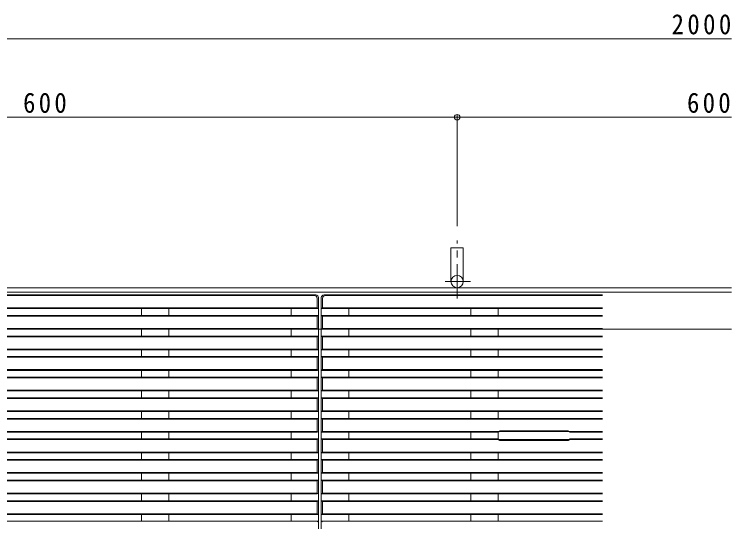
# Model space of a CAD drawing. Units: millimetres at full size, sheet at 1:5; details may follow other scales. Extents: x -1291 to 1380, y -976 to 962.
# Drawn here: x -821 to -299, y 186 to 556 of the extents above; entities that cross this region are included whole.
import ezdxf

# ---------------------------------------------------------------- set-up
doc = ezdxf.new("R2010")
doc.units = ezdxf.units.MM
doc.header["$LTSCALE"] = 5
doc.header["$PDMODE"] = 32
doc.header["$PDSIZE"] = 4
doc.linetypes.add('CHAIN1', pattern=[8, 5, -1, 1, -1])
doc.linetypes.add('DASHED3', pattern=[4, 3, -1])
for name, color, linetype, lineweight in [('E-1', 2, 'Continuous', 9), ('E-2', 3, 'Continuous', 9), ('E-4', 7, 'Continuous', 9)]:
    doc.layers.add(name, color=color, linetype=linetype, lineweight=lineweight)
doc.styles.add('ＭＳ ゴシック', font='')
doc.styles.get('ＭＳ ゴシック').set_extended_font_data('MS Gothic')

msp = doc.modelspace()

# ---------------------------------------------------------------- linework, layer by layer
at = {"layer": 'E-1', "linetype": 'CHAIN1'}
for p, q in [((-498.698, 348.912), (-498.698, 391.164)), ((-488.99, 361.277), (-507.462, 361.277))]:
    msp.add_line(p, q, dxfattribs=at)
at = {"layer": 'E-1'}
for p, q in [((-503.198, 361.277), (-503.198, 385.778)), ((-494.198, 385.778), (-503.198, 385.778)), ((-494.198, 361.277), (-494.198, 385.778)), ((-298.698, 356.777), (-1198.698, 356.777)), ((-298.698, 353.577), (-1198.698, 353.577)), ((-298.698, 326.577), (-392.698, 326.577))]:
    msp.add_line(p, q, dxfattribs=at)
at = {"layer": 'E-1', "linetype": 'DASHED3'}
msp.add_line((-392.698, 326.577), (-1198.698, 326.577), dxfattribs=at)
at = {"layer": 'E-1'}
msp.add_circle((-498.698, 361.277), 4.5, dxfattribs=at)
at = {"layer": 'E-2'}
for p, q in [((-1195.698, 351.577), (-601.698, 351.577)), ((-1194.698, 351.077), (-602.698, 351.077)), ((-595.698, 351.577), (-392.698, 351.577)), ((-594.698, 351.077), (-392.698, 351.077)), ((-600.698, 349.077), (-600.698, 342.077)), ((-599.698, -46.423), (-599.698, 349.577)), ((-597.698, -46.423), (-597.698, 349.577)), ((-596.698, 349.077), (-596.698, 342.077)), ((-599.698, 341.577), (-1197.698, 341.577)), ((-1196.698, 342.077), (-600.698, 342.077)), ((-728.698, 336.577), (-728.698, 341.577)), ((-708.698, 336.577), (-708.698, 341.577)), ((-619.698, 336.577), (-619.698, 341.577)), ((-599.698, 341.577), (-600.698, 342.077)), ((-596.698, 342.077), (-597.698, 341.577)), ((-392.698, 341.577), (-597.698, 341.577)), ((-596.698, 342.077), (-392.698, 342.077)), ((-577.698, 336.577), (-577.698, 341.577)), ((-488.698, 336.577), (-488.698, 341.577)), ((-468.698, 336.577), (-468.698, 341.577)), ((-599.698, 336.577), (-1197.698, 336.577)), ((-600.698, 336.077), (-1196.698, 336.077)), ((-599.698, 336.577), (-600.698, 336.077)), ((-600.698, 336.077), (-600.698, 327.077)), ((-596.698, 336.077), (-597.698, 336.577)), ((-392.698, 336.577), (-597.698, 336.577)), ((-596.698, 327.077), (-596.698, 336.077)), ((-392.698, 336.077), (-596.698, 336.077)), ((-599.698, 326.577), (-1197.698, 326.577)), ((-1196.698, 327.077), (-600.698, 327.077)), ((-728.698, 321.577), (-728.698, 326.577)), ((-708.698, 321.577), (-708.698, 326.577)), ((-619.698, 321.577), (-619.698, 326.577)), ((-599.698, 326.577), (-600.698, 327.077)), ((-596.698, 327.077), (-597.698, 326.577)), ((-392.698, 326.577), (-597.698, 326.577)), ((-596.698, 327.077), (-392.698, 327.077)), ((-577.698, 321.577), (-577.698, 326.577)), ((-488.698, 321.577), (-488.698, 326.577)), ((-468.698, 321.577), (-468.698, 326.577)), ((-1197.698, 321.577), (-599.698, 321.577)), ((-600.698, 321.077), (-1196.698, 321.077)), ((-599.698, 321.577), (-600.698, 321.077)), ((-600.698, 321.077), (-600.698, 312.077)), ((-596.698, 321.077), (-597.698, 321.577)), ((-597.698, 321.577), (-392.698, 321.577)), ((-596.698, 312.077), (-596.698, 321.077)), ((-392.698, 321.077), (-596.698, 321.077)), ((-599.698, 311.577), (-1197.698, 311.577)), ((-1196.698, 312.077), (-600.698, 312.077)), ((-728.698, 311.577), (-728.698, 306.577)), ((-708.698, 311.577), (-708.698, 306.577)), ((-619.698, 311.577), (-619.698, 306.577)), ((-599.698, 311.577), (-600.698, 312.077)), ((-596.698, 312.077), (-597.698, 311.577)), ((-392.698, 311.577), (-597.698, 311.577)), ((-596.698, 312.077), (-392.698, 312.077)), ((-577.698, 311.577), (-577.698, 306.577)), ((-488.698, 311.577), (-488.698, 306.577)), ((-468.698, 311.577), (-468.698, 306.577)), ((-599.698, 306.577), (-1197.698, 306.577)), ((-600.698, 306.077), (-1196.698, 306.077)), ((-599.698, 306.577), (-600.698, 306.077)), ((-600.698, 306.077), (-600.698, 297.077)), ((-596.698, 306.077), (-597.698, 306.577)), ((-392.698, 306.577), (-597.698, 306.577)), ((-596.698, 297.077), (-596.698, 306.077)), ((-392.698, 306.077), (-596.698, 306.077)), ((-1197.698, 296.577), (-600.698, 296.577)), ((-1196.698, 297.077), (-600.698, 297.077)), ((-728.698, 291.577), (-728.698, 296.577)), ((-708.698, 291.577), (-708.698, 296.577)), ((-619.698, 291.577), (-619.698, 296.577)), ((-600.098, 296.777), (-600.698, 297.077)), ((-596.698, 297.077), (-597.698, 296.577)), ((-597.698, 296.577), (-392.698, 296.577)), ((-596.698, 297.077), (-392.698, 297.077)), ((-577.698, 291.577), (-577.698, 296.577)), ((-488.698, 291.577), (-488.698, 296.577)), ((-468.698, 291.577), (-468.698, 296.577)), ((-599.698, 291.577), (-1197.698, 291.577)), ((-600.698, 291.077), (-1196.698, 291.077)), ((-599.698, 291.577), (-600.698, 291.077)), ((-600.698, 291.077), (-600.698, 282.077)), ((-596.698, 291.077), (-597.698, 291.577)), ((-392.698, 291.577), (-597.698, 291.577)), ((-596.698, 282.077), (-596.698, 291.077)), ((-392.698, 291.077), (-596.698, 291.077)), ((-599.698, 281.577), (-1197.698, 281.577)), ((-1196.698, 282.077), (-600.698, 282.077)), ((-728.698, 276.577), (-728.698, 281.577)), ((-708.698, 276.577), (-708.698, 281.577)), ((-619.698, 276.577), (-619.698, 281.577)), ((-599.698, 281.577), (-600.698, 282.077)), ((-596.698, 282.077), (-597.698, 281.577)), ((-392.698, 281.577), (-597.698, 281.577)), ((-596.698, 282.077), (-392.698, 282.077)), ((-577.698, 276.577), (-577.698, 281.577)), ((-488.698, 276.577), (-488.698, 281.577)), ((-468.698, 276.577), (-468.698, 281.577)), ((-1197.698, 276.577), (-599.698, 276.577)), ((-600.698, 276.077), (-1196.698, 276.077)), ((-599.698, 276.577), (-600.698, 276.077)), ((-600.698, 276.077), (-600.698, 267.077)), ((-596.698, 276.077), (-597.698, 276.577)), ((-597.698, 276.577), (-392.698, 276.577)), ((-596.698, 267.077), (-596.698, 276.077)), ((-392.698, 276.077), (-596.698, 276.077)), ((-599.698, 266.577), (-1197.698, 266.577)), ((-1196.698, 267.077), (-600.698, 267.077)), ((-728.698, 261.577), (-728.698, 266.577)), ((-708.698, 266.577), (-708.698, 261.577)), ((-619.698, 266.577), (-619.698, 261.577)), ((-599.698, 266.577), (-600.698, 267.077)), ((-596.698, 267.077), (-597.698, 266.577)), ((-392.698, 266.577), (-597.698, 266.577)), ((-596.698, 267.077), (-392.698, 267.077)), ((-577.698, 266.577), (-577.698, 261.577)), ((-488.698, 266.577), (-488.698, 261.577)), ((-468.698, 266.577), (-468.698, 261.577)), ((-599.698, 261.577), (-1197.698, 261.577)), ((-599.698, 261.577), (-600.698, 261.077)), ((-596.698, 261.077), (-597.698, 261.577)), ((-392.698, 261.577), (-597.698, 261.577)), ((-600.698, 261.077), (-1196.698, 261.077)), ((-600.698, 261.077), (-600.698, 252.077)), ((-596.698, 252.077), (-596.698, 261.077)), ((-392.698, 261.077), (-596.698, 261.077)), ((-1016.698, 252.077), (-600.698, 252.077)), ((-1016.698, 251.577), (-600.698, 251.577)), ((-728.698, 246.577), (-728.698, 251.577)), ((-708.698, 246.577), (-708.698, 251.577)), ((-619.698, 246.577), (-619.698, 251.577)), ((-600.098, 251.777), (-600.698, 252.077)), ((-596.698, 252.077), (-597.698, 251.577)), ((-597.698, 251.577), (-468.698, 251.577)), ((-468.693, 252.08), (-596.698, 252.08)), ((-577.698, 246.577), (-577.698, 251.577)), ((-488.698, 246.577), (-488.698, 251.577)), ((-468.698, 246.577), (-468.698, 251.58)), ((-468.693, 252.08), (-467.698, 252.577)), ((-468.693, 251.58), (-467.698, 252.077)), ((-417.698, 252.577), (-467.698, 252.577)), ((-417.698, 252.077), (-467.698, 252.077)), ((-416.698, 252.077), (-417.698, 252.577)), ((-416.698, 251.577), (-417.698, 252.077)), ((-416.698, 252.077), (-392.698, 252.077)), ((-416.698, 251.577), (-392.698, 251.577)), ((-600.698, 246.077), (-1017.193, 246.077)), ((-599.698, 246.577), (-1016.698, 246.577)), ((-599.698, 246.577), (-600.698, 246.077)), ((-600.698, 246.077), (-600.698, 237.077)), ((-596.698, 246.077), (-597.698, 246.577)), ((-468.698, 246.577), (-597.698, 246.577)), ((-596.698, 237.077), (-596.698, 246.077)), ((-468.698, 246.077), (-596.698, 246.077)), ((-468.703, 246.58), (-467.703, 246.08)), ((-468.703, 246.08), (-467.698, 245.577)), ((-417.693, 246.08), (-467.703, 246.08)), ((-417.698, 246.077), (-467.698, 246.077)), ((-416.698, 246.577), (-417.698, 246.077)), ((-416.698, 246.077), (-417.698, 245.577)), ((-392.698, 246.077), (-417.193, 246.077)), ((-392.698, 246.577), (-416.698, 246.577)), ((-417.698, 245.577), (-467.698, 245.577)), ((-599.698, 236.577), (-1197.698, 236.577)), ((-1196.698, 237.077), (-600.698, 237.077)), ((-728.698, 231.577), (-728.698, 236.577)), ((-708.698, 231.577), (-708.698, 236.577)), ((-619.698, 231.577), (-619.698, 236.577)), ((-599.698, 236.577), (-600.698, 237.077)), ((-596.698, 237.077), (-597.698, 236.577)), ((-392.698, 236.577), (-597.698, 236.577)), ((-596.698, 237.077), (-392.698, 237.077)), ((-577.698, 231.577), (-577.698, 236.577)), ((-488.698, 231.577), (-488.698, 236.577)), ((-468.698, 231.577), (-468.698, 236.577)), ((-1197.698, 231.577), (-599.698, 231.577)), ((-600.698, 231.077), (-1196.698, 231.077)), ((-599.698, 231.577), (-600.698, 231.077)), ((-600.698, 231.077), (-600.698, 222.077)), ((-596.698, 231.077), (-597.698, 231.577)), ((-597.698, 231.577), (-392.698, 231.577)), ((-596.698, 222.077), (-596.698, 231.077)), ((-392.698, 231.077), (-596.698, 231.077)), ((-599.698, 221.577), (-1197.698, 221.577)), ((-1196.698, 222.077), (-600.698, 222.077)), ((-728.698, 221.577), (-728.698, 216.577)), ((-708.698, 221.577), (-708.698, 216.577)), ((-619.698, 221.577), (-619.698, 216.577)), ((-599.698, 221.577), (-600.698, 222.077)), ((-596.698, 222.077), (-597.698, 221.577)), ((-392.698, 221.577), (-597.698, 221.577)), ((-596.698, 222.077), (-392.698, 222.077)), ((-577.698, 221.577), (-577.698, 216.577)), ((-488.698, 221.577), (-488.698, 216.577)), ((-468.698, 221.577), (-468.698, 216.577)), ((-599.698, 216.577), (-1197.698, 216.577)), ((-600.698, 216.077), (-1196.698, 216.077)), ((-599.698, 216.577), (-600.698, 216.077)), ((-600.698, 216.077), (-600.698, 207.077)), ((-596.698, 216.077), (-597.698, 216.577)), ((-392.698, 216.577), (-597.698, 216.577)), ((-596.698, 207.077), (-596.698, 216.077)), ((-392.698, 216.077), (-596.698, 216.077)), ((-1197.698, 206.577), (-600.698, 206.577)), ((-1196.698, 207.077), (-600.698, 207.077)), ((-728.698, 201.577), (-728.698, 206.577)), ((-708.698, 201.577), (-708.698, 206.577)), ((-619.698, 201.577), (-619.698, 206.577)), ((-600.098, 206.777), (-600.698, 207.077)), ((-596.698, 207.077), (-597.698, 206.577)), ((-597.698, 206.577), (-392.698, 206.577)), ((-596.698, 207.077), (-392.698, 207.077)), ((-577.698, 201.577), (-577.698, 206.577)), ((-488.698, 201.577), (-488.698, 206.577)), ((-468.698, 201.577), (-468.698, 206.577)), ((-599.698, 201.577), (-1197.698, 201.577)), ((-600.698, 201.077), (-1196.698, 201.077)), ((-599.698, 201.577), (-600.698, 201.077)), ((-600.698, 201.077), (-600.698, 192.077)), ((-596.698, 201.077), (-597.698, 201.577)), ((-392.698, 201.577), (-597.698, 201.577)), ((-596.698, 192.077), (-596.698, 201.077)), ((-392.698, 201.077), (-596.698, 201.077)), ((-599.698, 191.577), (-1197.698, 191.577)), ((-1196.698, 192.077), (-600.698, 192.077)), ((-728.698, 186.577), (-728.698, 191.577)), ((-708.698, 186.577), (-708.698, 191.577)), ((-619.698, 186.577), (-619.698, 191.577)), ((-599.698, 191.577), (-600.698, 192.077)), ((-596.698, 192.077), (-597.698, 191.577)), ((-392.698, 191.577), (-597.698, 191.577)), ((-596.698, 192.077), (-392.698, 192.077)), ((-577.698, 186.577), (-577.698, 191.577)), ((-488.698, 186.577), (-488.698, 191.577)), ((-468.698, 186.577), (-468.698, 191.577)), ((-1197.698, 186.577), (-599.698, 186.577)), ((-599.698, 186.577), (-600.698, 186.077)), ((-596.698, 186.077), (-597.698, 186.577)), ((-597.698, 186.577), (-392.698, 186.577))]:
    msp.add_line(p, q, dxfattribs=at)
for centre, radius, start, end in [((-602.698, 349.077), 2, 47.21266, 90), ((-601.698, 349.577), 2, 0, 90), ((-602.698, 349.077), 2, 0, 47.21266), ((-595.698, 349.577), 2, 90, 180), ((-594.698, 349.077), 2, 130.09273, 180), ((-594.698, 349.077), 2, 90, 130.09273), ((-600.698, 297.577), 1, 270, 0), ((-600.698, 252.577), 1, 270, 0), ((-600.698, 207.577), 1, 270, 0)]:
    msp.add_arc(centre, radius, start, end, dxfattribs=at)
at = {"layer": 'E-4'}
for p, q in [((-1198.698, 538.247), (-298.698, 538.247)), ((-1098.698, 481.02), (-498.698, 481.02)), ((-498.698, 482.52), (-498.698, 401.664)), ((-498.698, 481.02), (-298.698, 481.02))]:
    msp.add_line(p, q, dxfattribs=at)
msp.add_point((-498.698, 481.02), dxfattribs=at)

# ---------------------------------------------------------------- texts
at = {"layer": 'E-4', "color": 2, "char_height": 14.66, "attachment_point": 7, "style": 'ＭＳ ゴシック'}
for s, insert in [('\\T1.28;\\W0.9;2000', (-342.448, 541.247)), ('\\T1.27;\\W0.9;600', (-814.948, 484.02)), ('\\T1.27;\\W0.9;600', (-331.198, 484.02))]:
    msp.add_mtext(s, dxfattribs=dict(at, insert=insert))

doc.saveas('drawing.dxf')
